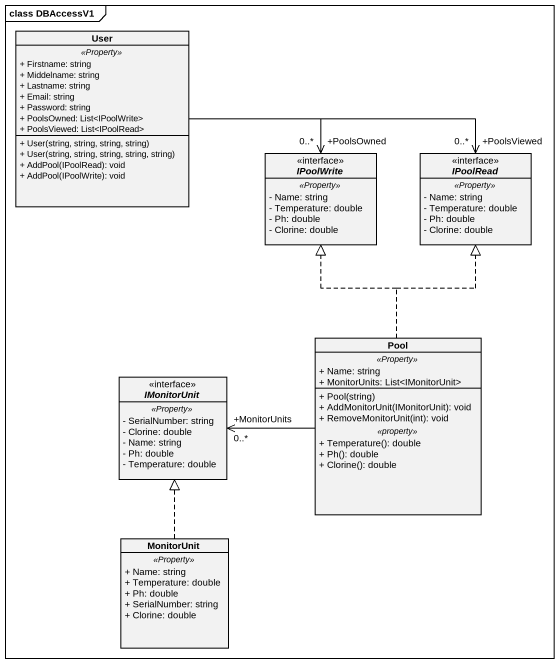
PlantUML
@startuml
mainframe class DBAccessV1
hide circle
hide empty members
skinparam classAttributeIconSize 0
class User {
  .. <<Property>> ..
  + Firstname: string
  + Middelname: string
  + Lastname: string
  + Email: string
  + Password: string
  + PoolsOwned: List<IPoolWrite>
  + PoolsViewed: List<IPoolRead>
  --
  + User(string, string, string, string)
  + User(string, string, string, string, string)
  + AddPool(IPoolRead): void
  + AddPool(IPoolWrite): void
}
interface IPoolWrite <<interface>> {
  .. <<Property>> ..
  - Name: string
  - Temperature: double
  - Ph: double
  - Clorine: double
}
interface IPoolRead <<interface>> {
  .. <<Property>> ..
  - Name: string
  - Temperature: double
  - Ph: double
  - Clorine: double
}
class Pool {
  .. <<Property>> ..
  + Name: string
  + MonitorUnits: List<IMonitorUnit>
  --
  + Pool(string)
  + AddMonitorUnit(IMonitorUnit): void
  + RemoveMonitorUnit(int): void
  .. <<property>> ..
  + Temperature(): double
  + Ph(): double
  + Clorine(): double
}
interface IMonitorUnit <<interface>> {
  .. <<Property>> ..
  - SerialNumber: string
  - Clorine: double
  - Name: string
  - Ph: double
  - Temperature: double
}
class MonitorUnit {
  .. <<Property>> ..
  + Name: string
  + Temperature: double
  + Ph: double
  + SerialNumber: string
  + Clorine: double
}
User -right-> "+PoolsOwned\n0..*" IPoolWrite
User -right-> "+PoolsViewed\n0..*" IPoolRead
Pool .up.|> IPoolWrite
Pool .up.|> IPoolRead
Pool -left-> "+MonitorUnits\n0..*" IMonitorUnit
MonitorUnit .up.|> IMonitorUnit
@enduml
